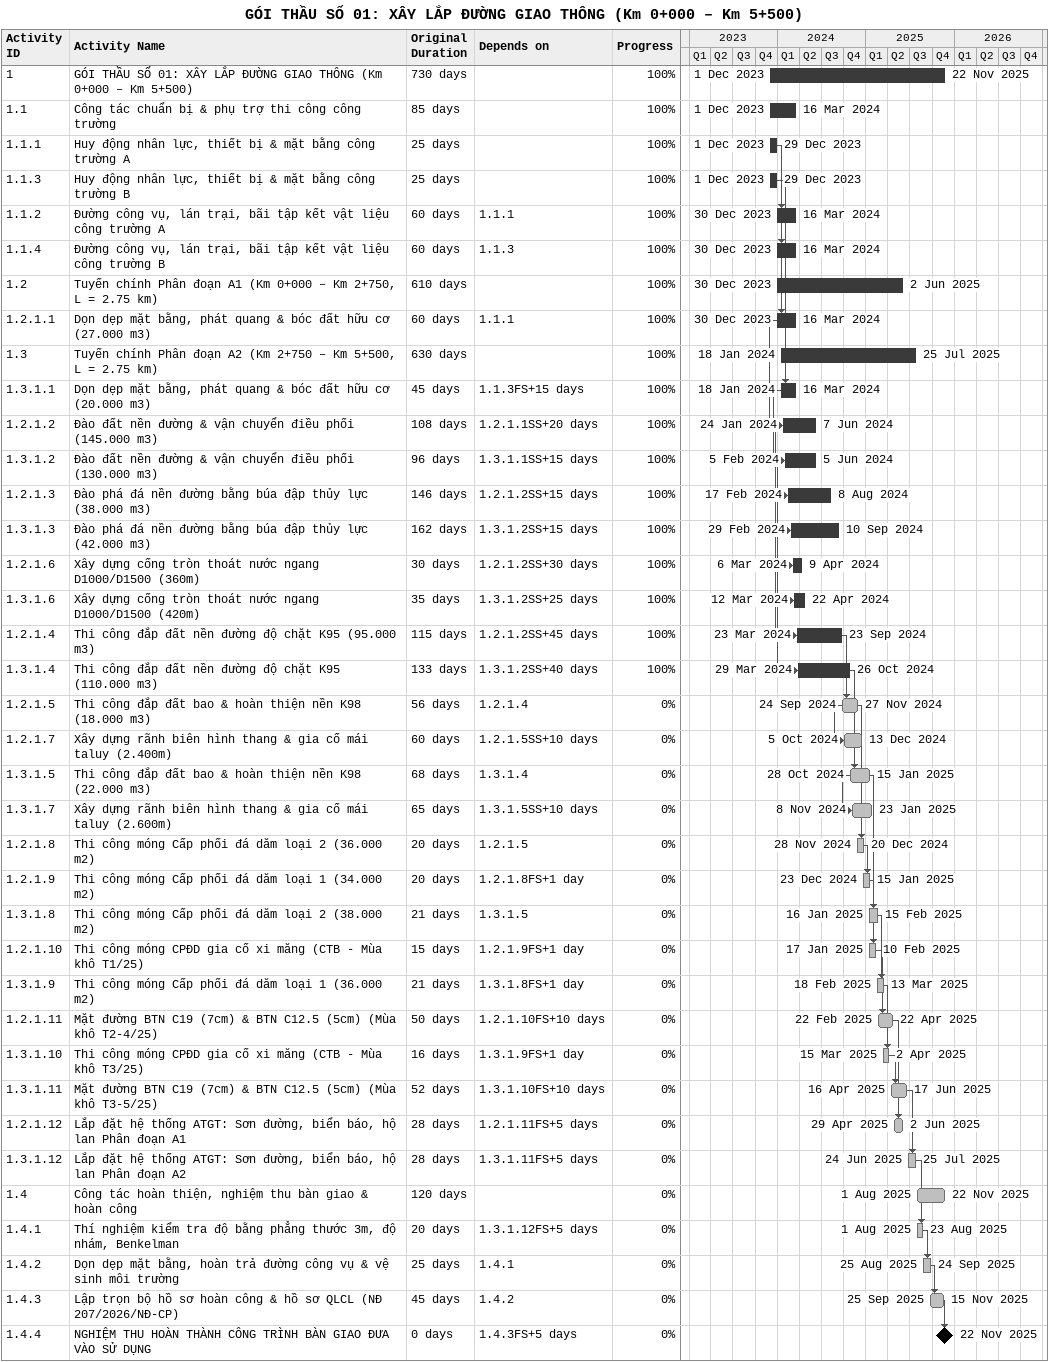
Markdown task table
GÓI THẦU SỐ 01: XÂY LẮP ĐƯỜNG GIAO THÔNG (Km 0+000 – Km 5+500)

| ID | Task | Original duration | Start | Finish | Predecessors | % complete |
|---|---|---|---|---|---|---|
| 1 | GÓI THẦU SỐ 01: XÂY LẮP ĐƯỜNG GIAO THÔNG (Km 0+000 – Km 5+500) | 730d | 2023-12-01 | 2025-11-22 |  | 100 |
| 1.1 | Công tác chuẩn bị & phụ trợ thi công công trường | 85d | 2023-12-01 | 2024-03-16 |  | 100 |
| 1.1.1 | Huy động nhân lực, thiết bị & mặt bằng công trường A | 25d | 2023-12-01 | 2023-12-29 |  | 100 |
| 1.1.3 | Huy động nhân lực, thiết bị & mặt bằng công trường B | 25d | 2023-12-01 | 2023-12-29 |  | 100 |
| 1.1.2 | Đường công vụ, lán trại, bãi tập kết vật liệu công trường A | 60d | 2023-12-30 | 2024-03-16 | 1.1.1 | 100 |
| 1.1.4 | Đường công vụ, lán trại, bãi tập kết vật liệu công trường B | 60d | 2023-12-30 | 2024-03-16 | 1.1.3 | 100 |
| 1.2 | Tuyến chính Phân đoạn A1 (Km 0+000 – Km 2+750, L = 2.75 km) | 610d | 2023-12-30 | 2025-06-02 |  | 100 |
| 1.2.1.1 | Dọn dẹp mặt bằng, phát quang & bóc đất hữu cơ (27.000 m3) | 60d | 2023-12-30 | 2024-03-16 | 1.1.1 | 100 |
| 1.3 | Tuyến chính Phân đoạn A2 (Km 2+750 – Km 5+500, L = 2.75 km) | 630d | 2024-01-18 | 2025-07-25 |  | 100 |
| 1.3.1.1 | Dọn dẹp mặt bằng, phát quang & bóc đất hữu cơ (20.000 m3) | 45d | 2024-01-18 | 2024-03-16 | 1.1.3FS+15d | 100 |
| 1.2.1.2 | Đào đất nền đường & vận chuyển điều phối (145.000 m3) | 108d | 2024-01-24 | 2024-06-07 | 1.2.1.1SS+20d | 100 |
| 1.3.1.2 | Đào đất nền đường & vận chuyển điều phối (130.000 m3) | 96d | 2024-02-05 | 2024-06-05 | 1.3.1.1SS+15d | 100 |
| 1.2.1.3 | Đào phá đá nền đường bằng búa đập thủy lực (38.000 m3) | 146d | 2024-02-17 | 2024-08-08 | 1.2.1.2SS+15d | 100 |
| 1.3.1.3 | Đào phá đá nền đường bằng búa đập thủy lực (42.000 m3) | 162d | 2024-02-29 | 2024-09-10 | 1.3.1.2SS+15d | 100 |
| 1.2.1.6 | Xây dựng cống tròn thoát nước ngang D1000/D1500 (360m) | 30d | 2024-03-06 | 2024-04-09 | 1.2.1.2SS+30d | 100 |
| 1.3.1.6 | Xây dựng cống tròn thoát nước ngang D1000/D1500 (420m) | 35d | 2024-03-12 | 2024-04-22 | 1.3.1.2SS+25d | 100 |
| 1.2.1.4 | Thi công đắp đất nền đường độ chặt K95 (95.000 m3) | 115d | 2024-03-23 | 2024-09-23 | 1.2.1.2SS+45d | 100 |
| 1.3.1.4 | Thi công đắp đất nền đường độ chặt K95 (110.000 m3) | 133d | 2024-03-29 | 2024-10-26 | 1.3.1.2SS+40d | 100 |
| 1.2.1.5 | Thi công đắp đất bao & hoàn thiện nền K98 (18.000 m3) | 56d | 2024-09-24 | 2024-11-27 | 1.2.1.4 | 0 |
| 1.2.1.7 | Xây dựng rãnh biên hình thang & gia cố mái taluy (2.400m) | 60d | 2024-10-05 | 2024-12-13 | 1.2.1.5SS+10d | 0 |
| 1.3.1.5 | Thi công đắp đất bao & hoàn thiện nền K98 (22.000 m3) | 68d | 2024-10-28 | 2025-01-15 | 1.3.1.4 | 0 |
| 1.3.1.7 | Xây dựng rãnh biên hình thang & gia cố mái taluy (2.600m) | 65d | 2024-11-08 | 2025-01-23 | 1.3.1.5SS+10d | 0 |
| 1.2.1.8 | Thi công móng Cấp phối đá dăm loại 2 (36.000 m2) | 20d | 2024-11-28 | 2024-12-20 | 1.2.1.5 | 0 |
| 1.2.1.9 | Thi công móng Cấp phối đá dăm loại 1 (34.000 m2) | 20d | 2024-12-23 | 2025-01-15 | 1.2.1.8FS+1d | 0 |
| 1.3.1.8 | Thi công móng Cấp phối đá dăm loại 2 (38.000 m2) | 21d | 2025-01-16 | 2025-02-15 | 1.3.1.5 | 0 |
| 1.2.1.10 | Thi công móng CPĐD gia cố xi măng (CTB - Mùa khô T1/25) | 15d | 2025-01-17 | 2025-02-10 | 1.2.1.9FS+1d | 0 |
| 1.3.1.9 | Thi công móng Cấp phối đá dăm loại 1 (36.000 m2) | 21d | 2025-02-18 | 2025-03-13 | 1.3.1.8FS+1d | 0 |
| 1.2.1.11 | Mặt đường BTN C19 (7cm) & BTN C12.5 (5cm) (Mùa khô T2-4/25) | 50d | 2025-02-22 | 2025-04-22 | 1.2.1.10FS+10d | 0 |
| 1.3.1.10 | Thi công móng CPĐD gia cố xi măng (CTB - Mùa khô T3/25) | 16d | 2025-03-15 | 2025-04-02 | 1.3.1.9FS+1d | 0 |
| 1.3.1.11 | Mặt đường BTN C19 (7cm) & BTN C12.5 (5cm) (Mùa khô T3-5/25) | 52d | 2025-04-16 | 2025-06-17 | 1.3.1.10FS+10d | 0 |
| 1.2.1.12 | Lắp đặt hệ thống ATGT: Sơn đường, biển báo, hộ lan Phân đoạn A1 | 28d | 2025-04-29 | 2025-06-02 | 1.2.1.11FS+5d | 0 |
| 1.3.1.12 | Lắp đặt hệ thống ATGT: Sơn đường, biển báo, hộ lan Phân đoạn A2 | 28d | 2025-06-24 | 2025-07-25 | 1.3.1.11FS+5d | 0 |
| 1.4 | Công tác hoàn thiện, nghiệm thu bàn giao & hoàn công | 120d | 2025-08-01 | 2025-11-22 |  | 0 |
| 1.4.1 | Thí nghiệm kiểm tra độ bằng phẳng thước 3m, độ nhám, Benkelman | 20d | 2025-08-01 | 2025-08-23 | 1.3.1.12FS+5d | 0 |
| 1.4.2 | Dọn dẹp mặt bằng, hoàn trả đường công vụ & vệ sinh môi trường | 25d | 2025-08-25 | 2025-09-24 | 1.4.1 | 0 |
| 1.4.3 | Lập trọn bộ hồ sơ hoàn công & hồ sơ QLCL (NĐ 207/2026/NĐ-CP) | 45d | 2025-09-25 | 2025-11-15 | 1.4.2 | 0 |
| 1.4.4 | NGHIỆM THU HOÀN THÀNH CÔNG TRÌNH BÀN GIAO ĐƯA VÀO SỬ DỤNG | 0d | 2025-11-22 | 2025-11-22 | 1.4.3FS+5d | 0 |
